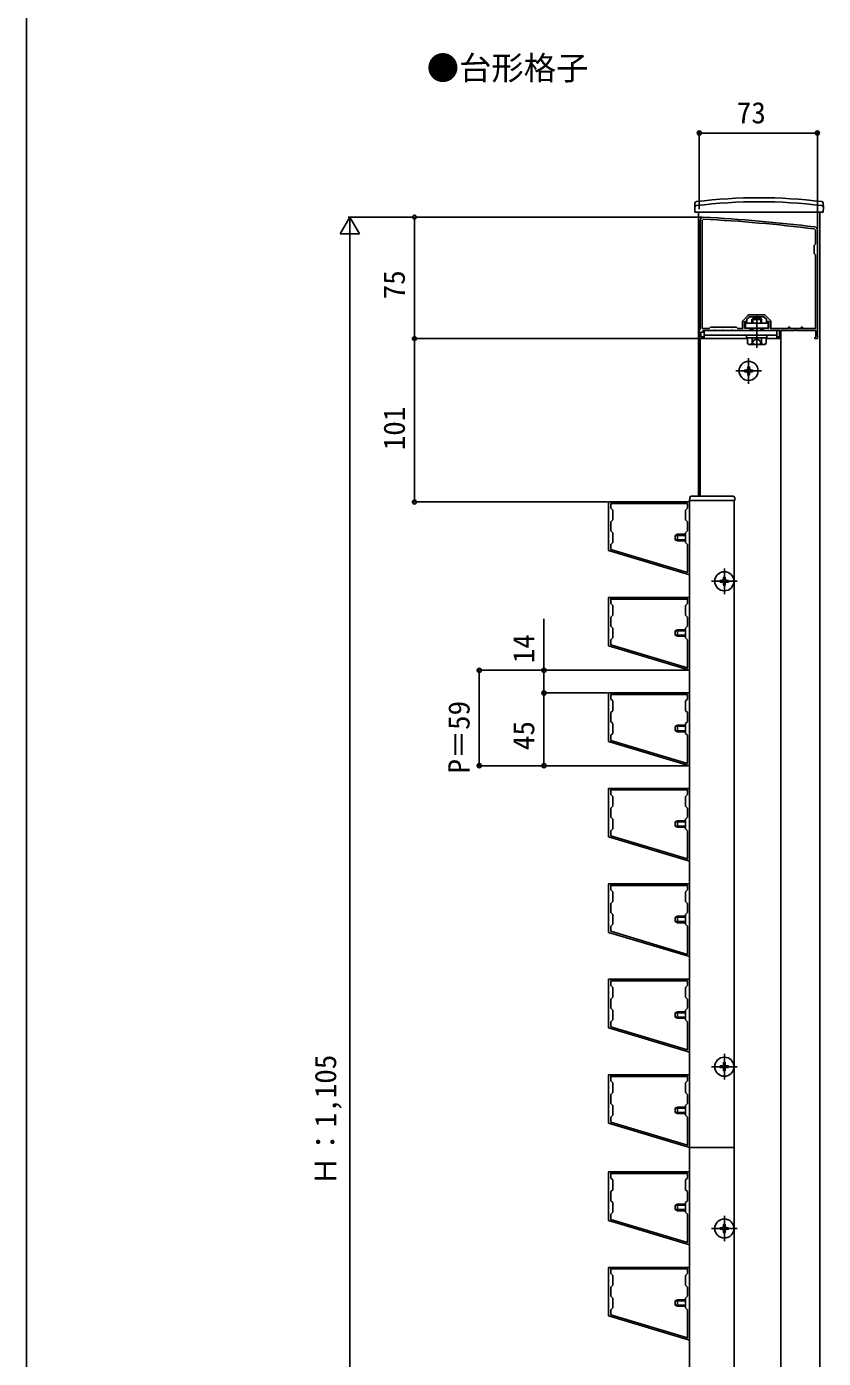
# Model space of a CAD drawing. Units: millimetres, scale not verified. Extents: x -1051 to 1050, y -1573 to 1564.
# Drawn here: x -1050 to -558, y -931 to -108 of the extents above; entities that cross this region are included whole.
import ezdxf
from ezdxf.enums import TextEntityAlignment as Align

# ---------------------------------------------------------------- set-up
doc = ezdxf.new("R2010")
doc.units = ezdxf.units.MM
doc.header["$LTSCALE"] = 5
for name, color, linetype in [('0-1_USER1', 3, 'Continuous'), ('0-2_YKK_11', 7, 'Continuous'), ('0-3_YKK_12', 2, 'Continuous'), ('0-4_YKK_13', 4, 'Continuous'), ('0-5_YKK_D', 6, 'Continuous'), ('0-6_YKK_ZWAK', 7, 'Continuous')]:
    doc.layers.add(name, color=color, linetype=linetype)
doc.styles.add('ＭＳ ゴシック', font='')
doc.styles.get('ＭＳ ゴシック').set_extended_font_data('MS Gothic')

msp = doc.modelspace()

# ---------------------------------------------------------------- linework, layer by layer
at = {"layer": '0-2_YKK_11'}
for p, q in [((-604.211, -286.534), (-607.035, -289.358)), ((-594.399, -286.095), (-603.15, -286.095)), ((-590.514, -289.358), (-593.338, -286.534))]:
    msp.add_line(p, q, dxfattribs=at)
for points in [[(-633.775, -227.795), (-633.775, -295.295), (-634.275, -295.795), (-634.275, -300.795), (-631.775, -300.795), (-631.775, -299.795), (-633.275, -299.795), (-633.275, -296.795), (-631.775, -296.795), (-631.775, -295.795), (-625.233, -295.795), (-625.05, -295.675), (-624.5, -295.675), (-624.316, -295.795), (-620.233, -295.795), (-620.05, -295.675), (-619.5, -295.675), (-619.316, -295.795), (-614.233, -295.795), (-614.05, -295.675), (-613.5, -295.675), (-613.316, -295.795), (-602.775, -295.795), (-602.775, -294.295), (-606.275, -294.295), (-606.275, -290.295), (-604.775, -290.295), (-604.775, -288.795), (-603.275, -287.295), (-599.233, -287.295), (-599.05, -287.175), (-598.5, -287.175), (-598.316, -287.295), (-594.275, -287.295), (-592.775, -288.795), (-592.775, -290.295), (-591.275, -290.295), (-591.275, -294.295), (-594.775, -294.295), (-594.775, -295.795)], [(-632.575, -294.595), (-632.575, -227.795), (-631.732, -226.996)], [(-594.775, -295.795), (-584.775, -295.795), (-584.775, -299.795), (-585.775, -299.795), (-585.775, -300.795), (-583.775, -300.795), (-583.775, -295.795), (-575.233, -295.795), (-575.05, -295.675), (-574.5, -295.675), (-574.316, -295.795), (-562.275, -295.795), (-562.275, -299.503), (-562.525, -299.799), (-562.775, -300.095), (-562.775, -300.795), (-561.275, -300.795), (-561.275, -233.795)], [(-563.177, -233.001), (-562.475, -233.795), (-562.475, -242.495), (-563.275, -243.295), (-563.275, -248.295), (-562.475, -249.095), (-562.475, -294.595), (-570.375, -294.595), (-570.375, -293.795), (-571.275, -293.795), (-571.275, -294.595), (-578.275, -294.595), (-578.275, -293.795), (-579.175, -293.795), (-579.175, -294.595), (-590.075, -294.595), (-590.075, -290.419)], [(-607.475, -290.419), (-607.475, -294.595), (-610.475, -294.595), (-611.275, -293.795), (-627.275, -293.795), (-628.075, -294.595), (-632.575, -294.595)]]:
    msp.add_lwpolyline(points, dxfattribs=at)
for points in [[(-690.275, -431.795), (-640.275, -446.795), (-640.275, -401.795), (-690.275, -401.795)], [(-688.975, -431.141), (-641.575, -445.361), (-641.575, -427.995), (-642.775, -426.795), (-642.775, -420.795), (-641.575, -419.595), (-641.575, -413.995), (-642.775, -412.795), (-642.775, -406.795), (-641.575, -405.595), (-641.575, -402.795), (-688.975, -402.795), (-688.975, -405.595), (-687.775, -406.795), (-687.775, -412.795), (-688.975, -413.995), (-688.975, -419.595), (-687.775, -420.795), (-687.775, -426.795), (-688.975, -427.995)], [(-690.275, -490.795), (-640.275, -505.795), (-640.275, -460.795), (-690.275, -460.795)], [(-688.975, -490.141), (-641.575, -504.361), (-641.575, -486.995), (-642.775, -485.795), (-642.775, -479.795), (-641.575, -478.595), (-641.575, -472.995), (-642.775, -471.795), (-642.775, -465.795), (-641.575, -464.595), (-641.575, -461.795), (-688.975, -461.795), (-688.975, -464.595), (-687.775, -465.795), (-687.775, -471.795), (-688.975, -472.995), (-688.975, -478.595), (-687.775, -479.795), (-687.775, -485.795), (-688.975, -486.995)], [(-690.275, -549.795), (-640.275, -564.795), (-640.275, -519.795), (-690.275, -519.795)], [(-688.975, -549.141), (-641.575, -563.361), (-641.575, -545.995), (-642.775, -544.795), (-642.775, -538.795), (-641.575, -537.595), (-641.575, -531.995), (-642.775, -530.795), (-642.775, -524.795), (-641.575, -523.595), (-641.575, -520.795), (-688.975, -520.795), (-688.975, -523.595), (-687.775, -524.795), (-687.775, -530.795), (-688.975, -531.995), (-688.975, -537.595), (-687.775, -538.795), (-687.775, -544.795), (-688.975, -545.995)], [(-690.275, -608.795), (-640.275, -623.795), (-640.275, -578.795), (-690.275, -578.795)], [(-688.975, -608.141), (-641.575, -622.361), (-641.575, -604.995), (-642.775, -603.795), (-642.775, -597.795), (-641.575, -596.595), (-641.575, -590.995), (-642.775, -589.795), (-642.775, -583.795), (-641.575, -582.595), (-641.575, -579.795), (-688.975, -579.795), (-688.975, -582.595), (-687.775, -583.795), (-687.775, -589.795), (-688.975, -590.995), (-688.975, -596.595), (-687.775, -597.795), (-687.775, -603.795), (-688.975, -604.995)], [(-690.275, -667.795), (-640.275, -682.795), (-640.275, -637.795), (-690.275, -637.795)], [(-688.975, -667.141), (-641.575, -681.361), (-641.575, -663.995), (-642.775, -662.795), (-642.775, -656.795), (-641.575, -655.595), (-641.575, -649.995), (-642.775, -648.795), (-642.775, -642.795), (-641.575, -641.595), (-641.575, -638.795), (-688.975, -638.795), (-688.975, -641.595), (-687.775, -642.795), (-687.775, -648.795), (-688.975, -649.995), (-688.975, -655.595), (-687.775, -656.795), (-687.775, -662.795), (-688.975, -663.995)], [(-690.275, -726.795), (-640.275, -741.795), (-640.275, -696.795), (-690.275, -696.795)], [(-688.975, -726.141), (-641.575, -740.361), (-641.575, -722.995), (-642.775, -721.795), (-642.775, -715.795), (-641.575, -714.595), (-641.575, -708.995), (-642.775, -707.795), (-642.775, -701.795), (-641.575, -700.595), (-641.575, -697.795), (-688.975, -697.795), (-688.975, -700.595), (-687.775, -701.795), (-687.775, -707.795), (-688.975, -708.995), (-688.975, -714.595), (-687.775, -715.795), (-687.775, -721.795), (-688.975, -722.995)], [(-690.275, -785.795), (-640.275, -800.795), (-640.275, -755.795), (-690.275, -755.795)], [(-688.975, -785.141), (-641.575, -799.361), (-641.575, -781.995), (-642.775, -780.795), (-642.775, -774.795), (-641.575, -773.595), (-641.575, -767.995), (-642.775, -766.795), (-642.775, -760.795), (-641.575, -759.595), (-641.575, -756.795), (-688.975, -756.795), (-688.975, -759.595), (-687.775, -760.795), (-687.775, -766.795), (-688.975, -767.995), (-688.975, -773.595), (-687.775, -774.795), (-687.775, -780.795), (-688.975, -781.995)], [(-690.275, -845.795), (-640.275, -860.795), (-640.275, -815.795), (-690.275, -815.795)], [(-688.975, -845.141), (-641.575, -859.361), (-641.575, -841.995), (-642.775, -840.795), (-642.775, -834.795), (-641.575, -833.595), (-641.575, -827.995), (-642.775, -826.795), (-642.775, -820.795), (-641.575, -819.595), (-641.575, -816.795), (-688.975, -816.795), (-688.975, -819.595), (-687.775, -820.795), (-687.775, -826.795), (-688.975, -827.995), (-688.975, -833.595), (-687.775, -834.795), (-687.775, -840.795), (-688.975, -841.995)], [(-690.275, -904.795), (-640.275, -919.795), (-640.275, -874.795), (-690.275, -874.795)], [(-688.975, -904.141), (-641.575, -918.361), (-641.575, -900.995), (-642.775, -899.795), (-642.775, -893.795), (-641.575, -892.595), (-641.575, -886.995), (-642.775, -885.795), (-642.775, -879.795), (-641.575, -878.595), (-641.575, -875.795), (-688.975, -875.795), (-688.975, -878.595), (-687.775, -879.795), (-687.775, -885.795), (-688.975, -886.995), (-688.975, -892.595), (-687.775, -893.795), (-687.775, -899.795), (-688.975, -900.995)]]:
    msp.add_lwpolyline(points, close=True, dxfattribs=at)
for centre, radius, start, end in [((-631.775, -227.795), 2, 86.9684, 180.00001), ((-684.555, -1224.394), 998.796, 83.01993, 86.96841), ((-684.555, -1224.394), 999.996, 83.01993, 86.96841), ((-563.275, -233.795), 2, 0.00001, 83.01993), ((-603.15, -287.595), 1.5, 90.00002, 135.00001), ((-594.399, -287.595), 1.5, 44.99999, 89.99998), ((-605.975, -290.419), 1.5, 134.99999, 179.99998), ((-591.575, -290.419), 1.5, 0.00002, 45.00001)]:
    msp.add_arc(centre, radius, start, end, dxfattribs=at)
at = {"layer": '0-3_YKK_12'}
for p, q in [((-634.775, -222.795), (-634.775, -398.295)), ((-559.775, -222.795), (-559.775, -1490.795)), ((-633.775, -300.795), (-604.548, -300.795)), ((-633.775, -398.295), (-633.775, -300.795)), ((-640.275, -800.795), (-640.275, -400.795)), ((-640.275, -400.795), (-612.775, -400.795)), ((-612.775, -800.795), (-612.775, -400.795)), ((-640.275, -800.795), (-640.275, -1332.795)), ((-640.275, -800.795), (-612.775, -800.795)), ((-640.275, -800.795), (-612.775, -800.795)), ((-612.775, -800.795), (-612.775, -1332.795))]:
    msp.add_line(p, q, dxfattribs=at)
msp.add_lwpolyline([(-593.001, -300.795), (-583.775, -300.795), (-583.775, -1335.795), (-633.775, -1335.795), (-633.775, -1335.295)], dxfattribs=at)
at = {"layer": '0-4_YKK_13'}
for p, q in [((-636.975, -219.795), (-636.928, -217.128)), ((-636.975, -219.795), (-636.922, -222.795)), ((-557.575, -219.795), (-557.627, -222.795)), ((-557.575, -219.795), (-557.621, -217.128)), ((-636.922, -222.795), (-557.627, -222.795)), ((-598.775, -287.091), (-598.775, -306.572)), ((-631.275, -295.795), (-631.275, -300.795)), ((-631.275, -295.795), (-586.275, -295.795)), ((-601.225, -288.395), (-601.775, -288.945)), ((-601.775, -288.945), (-601.775, -290.395)), ((-601.775, -288.945), (-595.775, -288.945)), ((-601.775, -290.395), (-601.775, -291.395)), ((-601.775, -294.295), (-601.775, -295.795)), ((-596.325, -288.395), (-601.225, -288.395)), ((-601.225, -290.395), (-601.225, -288.395)), ((-601.225, -291.395), (-601.225, -290.395)), ((-601.225, -295.795), (-601.225, -294.295)), ((-596.325, -288.395), (-595.775, -288.945)), ((-596.325, -290.395), (-596.325, -288.395)), ((-596.325, -291.395), (-596.325, -290.395)), ((-596.325, -295.795), (-596.325, -294.295)), ((-595.775, -290.395), (-595.775, -288.945)), ((-595.775, -291.395), (-595.775, -290.395)), ((-595.775, -295.795), (-595.775, -294.295)), ((-586.275, -295.795), (-586.275, -300.795)), ((-631.275, -298.795), (-586.275, -298.795)), ((-631.275, -300.795), (-604.548, -300.795)), ((-592.525, -298.795), (-605.025, -298.795)), ((-604.548, -300.395), (-593.001, -300.395)), ((-604.548, -300.395), (-604.548, -303.948)), ((-603.775, -304.395), (-604.548, -303.948)), ((-603.775, -304.395), (-593.775, -304.395)), ((-601.661, -300.395), (-601.661, -303.948)), ((-596.875, -302.039), (-598.775, -301.029)), ((-595.725, -304.397), (-596.875, -302.039)), ((-595.888, -300.395), (-595.888, -303.948)), ((-593.775, -304.395), (-593.001, -303.948)), ((-593.001, -300.395), (-593.001, -303.948)), ((-593.001, -300.795), (-586.275, -300.795)), ((-592.525, -300.395), (-592.525, -298.795)), ((-611.675, -320.795), (-595.875, -320.795)), ((-603.775, -328.695), (-603.775, -312.895)), ((-602.275, -321.295), (-601.275, -321.295)), ((-613.368, -398.295), (-639.181, -398.295)), ((-612.574, -400.795), (-612.275, -400.795)), ((-612.275, -400.795), (-612.37, -399.234)), ((-649.175, -422.495), (-647.775, -421.795)), ((-649.175, -425.095), (-649.175, -422.495)), ((-649.175, -425.095), (-647.775, -425.795)), ((-642.775, -422.449), (-649.083, -422.449)), ((-642.775, -425.14), (-649.083, -425.14)), ((-642.775, -421.795), (-647.775, -421.795)), ((-618.775, -442.895), (-618.775, -458.695)), ((-626.675, -450.795), (-610.875, -450.795)), ((-617.275, -450.295), (-616.275, -450.295)), ((-649.175, -481.495), (-647.775, -480.795)), ((-649.175, -484.095), (-649.175, -481.495)), ((-649.175, -484.095), (-647.775, -484.795)), ((-642.775, -481.449), (-649.083, -481.449)), ((-642.775, -484.14), (-649.083, -484.14)), ((-642.775, -480.795), (-647.775, -480.795)), ((-649.175, -540.495), (-647.775, -539.795)), ((-649.175, -543.095), (-649.175, -540.495)), ((-649.175, -543.095), (-647.775, -543.795)), ((-642.775, -540.449), (-649.083, -540.449)), ((-642.775, -543.14), (-649.083, -543.14)), ((-642.775, -539.795), (-647.775, -539.795)), ((-649.175, -599.495), (-647.775, -598.795)), ((-649.175, -602.095), (-649.175, -599.495)), ((-642.775, -599.449), (-649.083, -599.449)), ((-642.775, -598.795), (-647.775, -598.795)), ((-649.175, -602.095), (-647.775, -602.795)), ((-642.775, -602.14), (-649.083, -602.14)), ((-649.175, -658.495), (-647.775, -657.795)), ((-642.775, -657.795), (-647.775, -657.795)), ((-649.175, -661.095), (-649.175, -658.495)), ((-649.175, -661.095), (-647.775, -661.795)), ((-642.775, -658.449), (-649.083, -658.449)), ((-642.775, -661.14), (-649.083, -661.14)), ((-649.175, -717.495), (-647.775, -716.795)), ((-649.175, -720.095), (-649.175, -717.495)), ((-649.175, -720.095), (-647.775, -720.795)), ((-642.775, -717.449), (-649.083, -717.449)), ((-642.775, -720.14), (-649.083, -720.14)), ((-642.775, -716.795), (-647.775, -716.795)), ((-618.775, -758.695), (-618.775, -742.895)), ((-626.675, -750.795), (-610.875, -750.795)), ((-617.275, -751.295), (-616.275, -751.295)), ((-649.175, -776.495), (-647.775, -775.795)), ((-649.175, -779.095), (-649.175, -776.495)), ((-649.175, -779.095), (-647.775, -779.795)), ((-642.775, -776.449), (-649.083, -776.449)), ((-642.775, -779.14), (-649.083, -779.14)), ((-642.775, -775.795), (-647.775, -775.795)), ((-649.175, -836.495), (-647.775, -835.795)), ((-649.175, -839.095), (-649.175, -836.495)), ((-649.175, -839.095), (-647.775, -839.795)), ((-642.775, -836.449), (-649.083, -836.449)), ((-642.775, -839.14), (-649.083, -839.14)), ((-642.775, -835.795), (-647.775, -835.795)), ((-618.775, -842.895), (-618.775, -858.695)), ((-626.675, -850.795), (-610.875, -850.795)), ((-617.275, -850.295), (-616.275, -850.295)), ((-649.175, -895.495), (-647.775, -894.795)), ((-649.175, -898.095), (-649.175, -895.495)), ((-642.775, -895.449), (-649.083, -895.449)), ((-642.775, -894.795), (-647.775, -894.795)), ((-649.175, -898.095), (-647.775, -898.795)), ((-642.775, -898.14), (-649.083, -898.14))]:
    msp.add_line(p, q, dxfattribs=at)
msp.add_lwpolyline([(-605.775, -291.395), (-591.775, -291.395), (-591.775, -294.295), (-605.775, -294.295)], close=True, dxfattribs=at)
for points in [[(-605.025, -298.795), (-605.025, -300.395), (-592.525, -300.395)], [(-601.825, -304.397), (-600.675, -302.039), (-598.775, -301.029)], [(-605.275, -320.295), (-606.275, -320.295), (-606.275, -321.295), (-605.275, -321.295)], [(-603.275, -319.295), (-603.275, -318.295), (-604.275, -318.295), (-604.275, -319.295)], [(-601.275, -321.295), (-601.275, -320.295), (-602.275, -320.295)], [(-604.275, -322.295), (-604.275, -323.295), (-603.275, -323.295), (-603.275, -322.295)], [(-640.179, -399.234), (-640.275, -400.795), (-639.975, -400.795), (-612.574, -400.795)], [(-642.775, -425.795), (-647.775, -425.795), (-647.775, -421.795)], [(-620.275, -451.295), (-621.275, -451.295), (-621.275, -450.295), (-620.275, -450.295)], [(-619.275, -449.295), (-619.275, -448.295), (-618.275, -448.295), (-618.275, -449.295)], [(-618.275, -452.295), (-618.275, -453.295), (-619.275, -453.295), (-619.275, -452.295)], [(-616.275, -450.295), (-616.275, -451.295), (-617.275, -451.295)], [(-642.775, -484.795), (-647.775, -484.795), (-647.775, -480.795)], [(-642.775, -543.795), (-647.775, -543.795), (-647.775, -539.795)], [(-642.775, -602.795), (-647.775, -602.795), (-647.775, -598.795)], [(-642.775, -661.795), (-647.775, -661.795), (-647.775, -657.795)], [(-642.775, -720.795), (-647.775, -720.795), (-647.775, -716.795)], [(-618.275, -749.295), (-618.275, -748.295), (-619.275, -748.295), (-619.275, -749.295)], [(-620.275, -750.295), (-621.275, -750.295), (-621.275, -751.295), (-620.275, -751.295)], [(-619.275, -752.295), (-619.275, -753.295), (-618.275, -753.295), (-618.275, -752.295)], [(-616.275, -751.295), (-616.275, -750.295), (-617.275, -750.295)], [(-642.775, -779.795), (-647.775, -779.795), (-647.775, -775.795)], [(-642.775, -839.795), (-647.775, -839.795), (-647.775, -835.795)], [(-620.275, -851.295), (-621.275, -851.295), (-621.275, -850.295), (-620.275, -850.295)], [(-619.275, -849.295), (-619.275, -848.295), (-618.275, -848.295), (-618.275, -849.295)], [(-618.275, -852.295), (-618.275, -853.295), (-619.275, -853.295), (-619.275, -852.295)], [(-616.275, -850.295), (-616.275, -851.295), (-617.275, -851.295)], [(-642.775, -898.795), (-647.775, -898.795), (-647.775, -894.795)]]:
    msp.add_lwpolyline(points, dxfattribs=at)
for centre in [(-603.775, -320.795), (-618.775, -450.795), (-618.775, -750.795), (-618.775, -850.795)]:
    msp.add_circle(centre, 5.9, dxfattribs=at)
for centre, radius, start, end in [((-597.275, -533.795), 320, 83.0403, 96.9597), ((-635.972, -219.641), 1, 97.02227, 179), ((-635.928, -217.145), 1, 96.9597, 179), ((-597.275, -533.795), 317.528, 82.97773, 97.02227), ((-558.621, -217.145), 1, 1, 83.0403), ((-558.578, -219.641), 1, 1, 82.97773), ((-603.105, -301.839), 2.556, 235.61575, 304.38425), ((-598.775, -294.841), 9.553, 252.41205, 287.58795), ((-594.445, -301.839), 2.556, 235.61575, 304.38425), ((-605.275, -319.295), 1, 270, 0), ((-602.275, -319.295), 1, 180, 270), ((-605.275, -322.295), 1, 0, 90), ((-602.275, -322.295), 1, 90, 180), ((-639.181, -399.295), 1, 90, 176.5), ((-613.368, -399.295), 1, 3.5, 90), ((-620.275, -449.295), 1, 270, 0), ((-620.275, -452.295), 1, 0, 90), ((-617.275, -449.295), 1, 180, 270), ((-617.275, -452.295), 1, 90, 180), ((-620.275, -749.295), 1, 270, 0), ((-620.275, -752.295), 1, 0, 90), ((-617.275, -749.295), 1, 180, 270), ((-617.275, -752.295), 1, 90, 180), ((-620.275, -849.295), 1, 270, 0), ((-620.275, -852.295), 1, 0, 90), ((-617.275, -849.295), 1, 180, 270), ((-617.275, -852.295), 1, 90, 180)]:
    msp.add_arc(centre, radius, start, end, dxfattribs=at)
at = {"layer": '0-5_YKK_D'}
for p, q in [((-634.275, -220.795), (-634.275, -172.795)), ((-561.275, -232.795), (-561.275, -172.795)), ((-634.275, -173.795), (-561.275, -173.795)), ((-850.275, -225.795), (-856.275, -236.187)), ((-632.775, -225.795), (-851.275, -225.795)), ((-850.275, -225.795), (-844.275, -236.187)), ((-850.275, -225.795), (-850.275, -246.579)), ((-632.775, -225.795), (-811.275, -225.795)), ((-810.275, -300.795), (-810.275, -225.795)), ((-856.275, -236.187), (-844.275, -236.187)), ((-850.275, -1318.795), (-850.275, -237.795)), ((-634.975, -300.795), (-811.275, -300.795)), ((-634.975, -300.795), (-811.275, -300.795)), ((-810.275, -300.795), (-810.275, -401.795)), ((-690.975, -401.795), (-811.275, -401.795)), ((-641.275, -505.795), (-771.275, -505.795)), ((-770.275, -564.795), (-770.275, -505.795)), ((-641.275, -505.795), (-731.275, -505.795)), ((-690.975, -519.795), (-731.275, -519.795)), ((-690.975, -519.795), (-731.275, -519.795)), ((-730.275, -519.795), (-730.275, -564.795)), ((-641.275, -564.795), (-771.275, -564.795)), ((-641.275, -564.795), (-731.275, -564.795))]:
    msp.add_line(p, q, dxfattribs=at)
msp.add_lwpolyline([(-730.275, -519.795), (-730.275, -505.795), (-730.275, -474.092)], dxfattribs=at)
for centre in [(-634.275, -173.795), (-561.275, -173.795), (-810.275, -225.795), (-810.275, -300.795), (-810.275, -300.795), (-810.275, -401.795), (-770.275, -505.795), (-730.275, -505.795), (-730.275, -519.795), (-730.275, -519.795), (-770.275, -564.795), (-730.275, -564.795)]:
    msp.add_circle(centre, 1.275, dxfattribs=at)
at = {"layer": '0-6_YKK_ZWAK'}
msp.add_line((-1050, 1488.3), (-1050, -1571.7), dxfattribs=at)

# ---------------------------------------------------------------- texts
at = {"layer": '0-1_USER1', "style": 'ＭＳ ゴシック'}
msp.add_text('●台形格子', height=14.66, dxfattribs=at).set_placement((-802.727, -145.336), align=Align.BOTTOM_LEFT)
at = {"layer": '0-5_YKK_D', "style": 'ＭＳ ゴシック'}
msp.add_text('73', height=13.2, dxfattribs=at).set_placement((-611.07, -171.795), align=Align.BOTTOM_LEFT)
for s, p in [('75', (-812.275, -276.59)), ('101', (-812.275, -369.857)), ('14', (-732.275, -501.456)), ('P＝59', (-772.275, -569.658)), ('45', (-732.275, -555.181)), ('Ｈ：1,105', (-854.729, -824.266))]:
    msp.add_text(s, height=13.2, rotation=90, dxfattribs=at).set_placement(p, align=Align.BOTTOM_LEFT)

doc.saveas('drawing.dxf')
